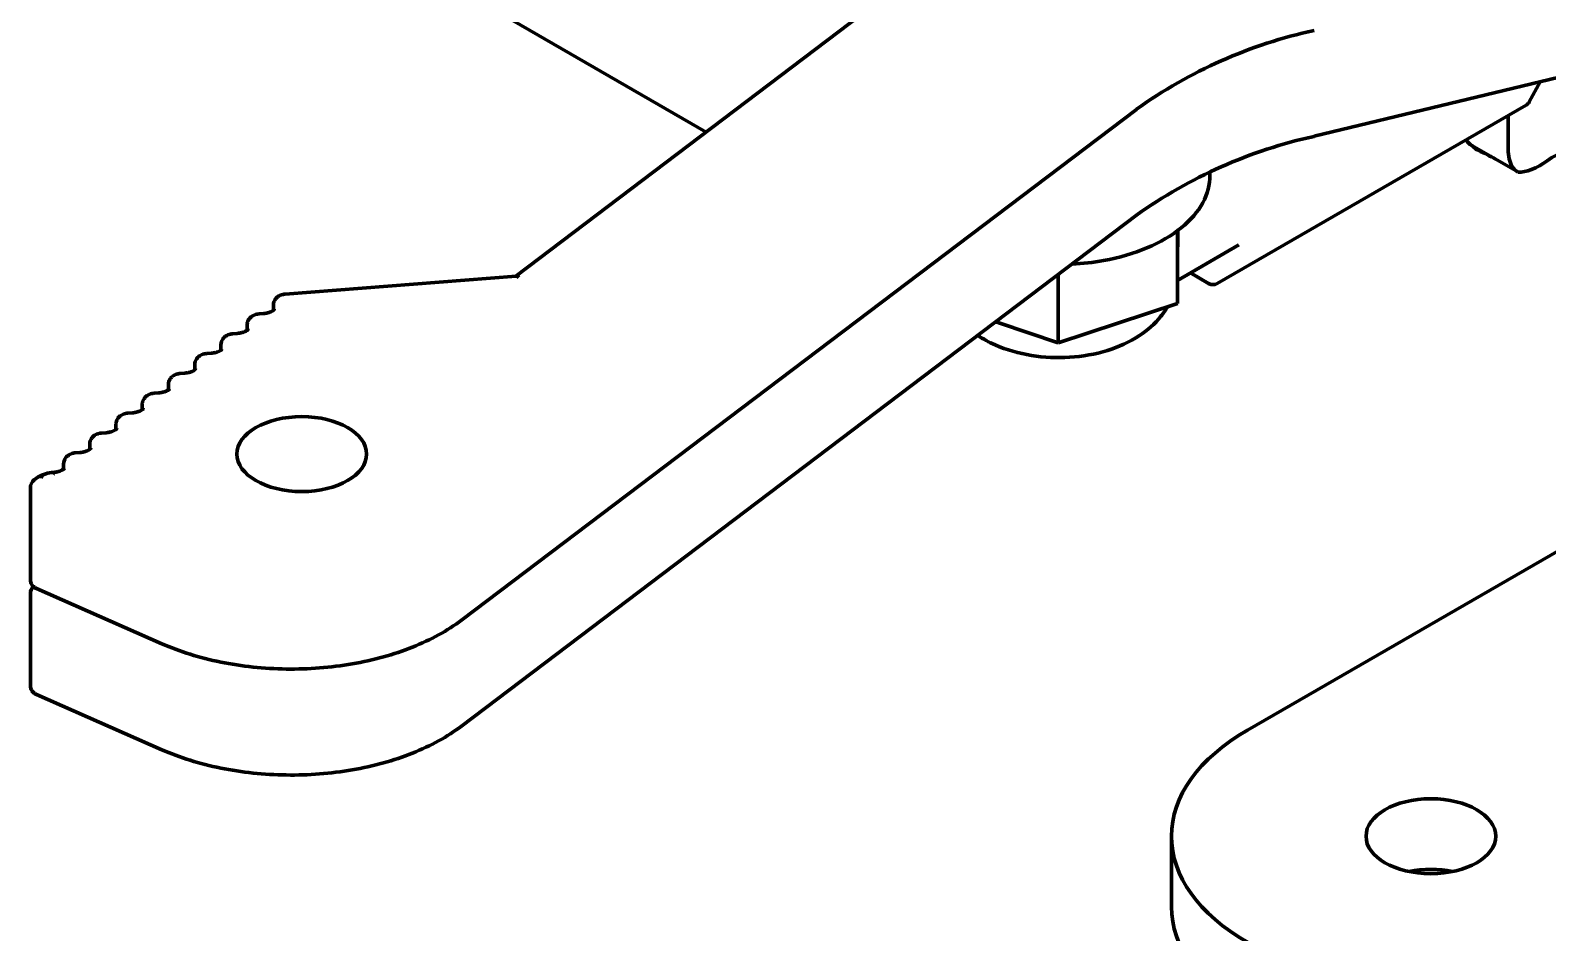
# Model space of a CAD drawing. Header units: millimetres. Extents: x 0 to 1189, y 0 to 841.
# Drawn here: x 588.57 to 623.66, y 293.31 to 314.16 of the extents above; entities that cross this region are included whole.
import ezdxf

# ---------------------------------------------------------------- set-up
doc = ezdxf.new("R2010")
doc.units = ezdxf.units.MM
doc.header["$LTSCALE"] = 0.75
doc.layers.add('Visible', color=7, linetype='Continuous', lineweight=70)

msp = doc.modelspace()

# ---------------------------------------------------------------- linework, layer by layer
at = {"layer": 'Visible', "extrusion": (0, 0.816497, 0.57735)}
for p, q in [((588.978, 320.6), (604.199, 311.812)), ((634.914, 315.726), (618.257, 311.715)), ((608.052, 314.727), (599.793, 308.481)), ((623.234, 312.513), (623.486, 312.974)), ((614.15, 312.337), (598.537, 300.529)), ((616.017, 308.312), (623.159, 312.435)), ((622.743, 312.195), (622.743, 311.414)), ((622.966, 310.89), (621.906, 311.502)), ((615.849, 310.891), (615.849, 310.813)), ((614.15, 309.888), (598.537, 298.08)), ((615.095, 309.529), (615.095, 307.851)), ((615.103, 309.535), (615.099, 308.767)), ((615.098, 308.384), (616.515, 309.202)), ((594.46, 308.068), (599.804, 308.482)), ((612.341, 308.519), (612.341, 306.938)), ((615.099, 308.767), (615.095, 307.851)), ((615.099, 308.769), (615.099, 308.608)), ((615.817, 308.312), (615.395, 308.555)), ((594.189, 307.811), (594.189, 307.691)), ((615.095, 307.851), (613.718, 307.394)), ((593.96, 307.617), (593.854, 307.609)), ((610.968, 307.399), (610.892, 307.424)), ((612.341, 306.938), (610.968, 307.399)), ((593.353, 307.158), (593.247, 307.15)), ((593.582, 307.352), (593.582, 307.232)), ((613.718, 307.394), (612.341, 306.938)), ((592.746, 306.699), (592.64, 306.691)), ((592.976, 306.893), (592.976, 306.773)), ((592.369, 306.434), (592.369, 306.314)), ((592.139, 306.24), (592.033, 306.232)), ((591.533, 305.781), (591.426, 305.773)), ((591.762, 305.975), (591.762, 305.855)), ((590.926, 305.322), (590.82, 305.314)), ((591.155, 305.516), (591.155, 305.396)), ((629.563, 305.403), (616.715, 297.985)), ((590.548, 305.057), (590.548, 304.937)), ((589.942, 304.599), (589.942, 304.478)), ((590.319, 304.863), (590.213, 304.855)), ((589.712, 304.405), (589.606, 304.396)), ((589.335, 304.14), (589.335, 304.019)), ((588.567, 303.592), (588.567, 301.469)), ((588.657, 303.769), (588.744, 303.835)), ((588.567, 301.143), (588.567, 299.02)), ((591.608, 299.984), (588.706, 301.263)), ((591.608, 297.535), (588.706, 298.814)), ((614.957, 293.902), (614.957, 295.535))]:
    msp.add_line(p, q, dxfattribs=at)
at = {"layer": 'Visible'}
for centre, radius, start, end in [((620.648, 303.222), 11.198, 102.3275, 125.4844), ((620.648, 300.772), 11.198, 102.3275, 125.4844), ((589.168, 303.087), 0.861, 94.1341, 118.9575), ((588.789, 303.591), 0.222, 126.5775, 179.6822), ((588.788, 301.142), 0.221, 131.9712, 179.7845)]:
    msp.add_arc(centre, radius, start, end, dxfattribs=at)
at = {"layer": 'Visible', "extrusion": (-2e-16, -1e-16, -1)}
msp.add_arc((-623.059, 312.608), 0.2, 208.6329, 240, dxfattribs=at)
at = {"layer": 'Visible', "extrusion": (-2e-16, 0, -1)}
msp.add_arc((-615.917, 308.485), 0.2, 240, 300, dxfattribs=at)
at = {"layer": 'Visible', "extrusion": (-2e-16, -4e-16, -1)}
msp.add_ellipse((622.531, 312.516), major_axis=(0.6, 1.039), ratio=0.57735, start_param=3.441835, end_param=3.456968, dxfattribs=at)
at = {"layer": 'Visible', "extrusion": (-2e-16, -1e-16, -1)}
for centre, start_param in [((622.406, 312.368), 3.141593), ((623.466, 311.756), 3.127383)]:
    msp.add_ellipse(centre, major_axis=(0.5, 0.866), ratio=0.57735, start_param=start_param, end_param=3.441835, dxfattribs=at)
at = {"layer": 'Visible', "extrusion": (-2e-16, -3e-16, -1)}
msp.add_ellipse((623.591, 311.904), major_axis=(0.6, 1.039), ratio=0.57735, start_param=3.441835, end_param=3.926991, dxfattribs=at)
at = {"layer": 'Visible'}
for centre, major_axis, ratio, start_param, end_param in [((599.867, 308.286), (-0.073, 0.193), 0.414715, -0.740646, -0.120954), ((620.957, 295.535), (6, 0), 0.57735, 2.356194, 3.926991), ((620.957, 293.902), (6, 0), 0.57735, 3.141593, 3.926991)]:
    msp.add_ellipse(centre, major_axis=major_axis, ratio=ratio, start_param=start_param, end_param=end_param, dxfattribs=at)
msp.add_ellipse((594.844, 304.368), major_axis=(1.5, 0), ratio=0.57735, dxfattribs=at)
at = {"layer": 'Visible', "extrusion": (-1e-16, -1e-16, -1)}
for centre, major_axis, start_param, end_param in [((620.957, 295.535), (1.5, 0), 1.570796326796503, 7.853981633976089), ((620.957, 293.902), (-1.5, 0), 1.230959, 1.910633)]:
    msp.add_ellipse(centre, major_axis=major_axis, ratio=0.57735, start_param=start_param, end_param=end_param, dxfattribs=at)
at = {"layer": 'Visible', "extrusion": (0, -2e-16, -1)}
msp.add_ellipse((620.957, 293.902), major_axis=(1.5, 0), ratio=0.57735, start_param=4.372552, end_param=5.052226, dxfattribs=at)
at = {"layer": 'Visible', "extrusion": (5.63526e-11, 7.83574e-11, -1)}
msp.add_open_spline([(622.053, 311.393), (622.001, 311.416), (621.954, 311.451), (621.913, 311.498)], degree=3, dxfattribs=at)
at = {"layer": 'Visible'}
for points in [[(622.451, 311.187), (622.328, 311.257), (622.197, 311.323), (622.055, 311.389)], [(623.643, 311.143), (623.417, 310.969), (623.145, 310.874), (622.974, 310.886)]]:
    msp.add_open_spline(points, degree=3, dxfattribs=at)
for points, knots in [([(623.643, 311.143), (623.944, 311.375), (624.291, 311.463), (624.512, 311.335), (624.712, 311.218), (624.822, 310.956), (624.74, 310.73), (624.72, 310.675), (624.689, 310.621), (624.648, 310.57)], [0, 0, 0, 0, 1.344405, 1.344405, 1.344405, 2.563881, 2.563881, 2.563881, 2.858774, 2.858774, 2.858774, 2.858774]), ([(594.189, 307.811), (594.189, 307.836), (594.193, 307.862), (594.209, 307.909), (594.221, 307.931), (594.25, 307.971), (594.267, 307.988), (594.306, 308.019), (594.327, 308.031), (594.369, 308.049), (594.39, 308.056), (594.428, 308.064), (594.444, 308.066), (594.46, 308.068)], [4.060372, 4.060372, 4.060372, 4.060372, 4.248857, 4.248857, 4.450679, 4.450679, 4.694503, 4.694503, 4.981986, 4.981986, 5.269469, 5.269469, 5.497787, 5.497787, 5.497787, 5.497787]), ([(614.868, 307.775), (614.822, 307.697), (614.77, 307.624), (614.57, 307.375), (614.401, 307.23), (613.989, 306.957), (613.738, 306.845), (613.194, 306.676), (612.9, 306.625), (612.307, 306.587), (612.01, 306.601), (611.43, 306.695), (611.146, 306.774), (610.741, 306.954), (610.606, 307.026), (610.478, 307.111)], [6.608315, 6.608315, 6.608315, 6.608315, 6.715453, 6.715453, 6.998178, 6.998178, 7.357335, 7.357335, 7.742861, 7.742861, 8.123023, 8.123023, 8.505381, 8.505381, 8.705101, 8.705101, 8.705101, 8.705101]), ([(593.582, 307.352), (593.582, 307.377), (593.587, 307.403), (593.602, 307.45), (593.614, 307.472), (593.643, 307.512), (593.66, 307.53), (593.699, 307.56), (593.721, 307.572), (593.763, 307.59), (593.784, 307.597), (593.821, 307.605), (593.837, 307.607), (593.854, 307.609)], [4.060372, 4.060372, 4.060372, 4.060372, 4.248857, 4.248857, 4.450679, 4.450679, 4.694503, 4.694503, 4.981986, 4.981986, 5.269469, 5.269469, 5.497787, 5.497787, 5.497787, 5.497787]), ([(592.976, 306.893), (592.976, 306.919), (592.98, 306.944), (592.996, 306.991), (593.007, 307.013), (593.036, 307.053), (593.054, 307.071), (593.093, 307.101), (593.114, 307.113), (593.156, 307.132), (593.177, 307.138), (593.214, 307.146), (593.23, 307.148), (593.247, 307.15)], [4.060372, 4.060372, 4.060372, 4.060372, 4.248857, 4.248857, 4.450679, 4.450679, 4.694503, 4.694503, 4.981986, 4.981986, 5.269469, 5.269469, 5.497787, 5.497787, 5.497787, 5.497787]), ([(592.369, 306.434), (592.369, 306.46), (592.373, 306.485), (592.389, 306.532), (592.4, 306.554), (592.429, 306.594), (592.447, 306.612), (592.486, 306.642), (592.507, 306.654), (592.549, 306.673), (592.57, 306.679), (592.607, 306.687), (592.624, 306.69), (592.64, 306.691)], [4.060372, 4.060372, 4.060372, 4.060372, 4.248857, 4.248857, 4.450679, 4.450679, 4.694503, 4.694503, 4.981986, 4.981986, 5.269469, 5.269469, 5.497787, 5.497787, 5.497787, 5.497787]), ([(591.762, 305.975), (591.762, 306.001), (591.766, 306.026), (591.782, 306.073), (591.794, 306.095), (591.822, 306.135), (591.84, 306.153), (591.879, 306.183), (591.9, 306.195), (591.942, 306.214), (591.963, 306.22), (592, 306.228), (592.017, 306.231), (592.033, 306.232)], [4.060372, 4.060372, 4.060372, 4.060372, 4.248857, 4.248857, 4.450679, 4.450679, 4.694503, 4.694503, 4.981986, 4.981986, 5.269469, 5.269469, 5.497787, 5.497787, 5.497787, 5.497787]), ([(591.155, 305.516), (591.155, 305.542), (591.16, 305.567), (591.175, 305.614), (591.187, 305.636), (591.216, 305.677), (591.233, 305.694), (591.272, 305.724), (591.293, 305.736), (591.336, 305.755), (591.356, 305.761), (591.394, 305.769), (591.41, 305.772), (591.426, 305.773)], [4.060372, 4.060372, 4.060372, 4.060372, 4.248857, 4.248857, 4.450679, 4.450679, 4.694503, 4.694503, 4.981986, 4.981986, 5.269469, 5.269469, 5.497787, 5.497787, 5.497787, 5.497787]), ([(590.548, 305.057), (590.548, 305.083), (590.553, 305.108), (590.568, 305.156), (590.58, 305.177), (590.609, 305.218), (590.627, 305.235), (590.665, 305.266), (590.687, 305.277), (590.729, 305.296), (590.75, 305.302), (590.787, 305.31), (590.803, 305.313), (590.82, 305.314)], [4.060372, 4.060372, 4.060372, 4.060372, 4.248857, 4.248857, 4.450679, 4.450679, 4.694503, 4.694503, 4.981986, 4.981986, 5.269469, 5.269469, 5.497787, 5.497787, 5.497787, 5.497787]), ([(589.942, 304.599), (589.942, 304.624), (589.946, 304.649), (589.962, 304.697), (589.973, 304.718), (590.002, 304.759), (590.02, 304.776), (590.059, 304.807), (590.08, 304.819), (590.122, 304.837), (590.143, 304.843), (590.18, 304.852), (590.196, 304.854), (590.213, 304.855)], [4.060372, 4.060372, 4.060372, 4.060372, 4.248857, 4.248857, 4.450679, 4.450679, 4.694503, 4.694503, 4.981986, 4.981986, 5.269469, 5.269469, 5.497787, 5.497787, 5.497787, 5.497787]), ([(589.335, 304.14), (589.335, 304.165), (589.339, 304.19), (589.355, 304.238), (589.366, 304.259), (589.395, 304.3), (589.413, 304.317), (589.452, 304.348), (589.473, 304.36), (589.515, 304.378), (589.536, 304.385), (589.573, 304.393), (589.59, 304.395), (589.606, 304.396)], [4.060372, 4.060372, 4.060372, 4.060372, 4.248857, 4.248857, 4.450679, 4.450679, 4.694503, 4.694503, 4.981986, 4.981986, 5.269469, 5.269469, 5.497787, 5.497787, 5.497787, 5.497787]), ([(588.858, 303.834), (588.857, 303.834), (588.856, 303.835), (588.836, 303.845), (588.817, 303.85), (588.781, 303.852), (588.765, 303.848), (588.748, 303.838), (588.746, 303.837), (588.744, 303.835)], [-0.03154935, -0.03154935, -0.03154935, -0.03154935, -0.03118924, -0.03118924, -0.02342597, -0.02342597, -0.01560432, -0.01560432, -0.01423548, -0.01423548, -0.01423548, -0.01423548]), ([(588.706, 301.263), (588.695, 301.268), (588.684, 301.274), (588.661, 301.289), (588.649, 301.297), (588.626, 301.319), (588.615, 301.332), (588.594, 301.363), (588.584, 301.382), (588.571, 301.423), (588.567, 301.446), (588.567, 301.469)], [3.1415927, 3.1415927, 3.1415927, 3.1415927, 3.3253486, 3.3253486, 3.5091046, 3.5091046, 3.6928605, 3.6928605, 3.8766165, 3.8766165, 4.0603724, 4.0603724, 4.0603724, 4.0603724]), ([(588.706, 298.814), (588.695, 298.819), (588.684, 298.824), (588.661, 298.839), (588.649, 298.848), (588.626, 298.87), (588.615, 298.883), (588.594, 298.914), (588.584, 298.932), (588.571, 298.974), (588.567, 298.997), (588.567, 299.02)], [3.1415927, 3.1415927, 3.1415927, 3.1415927, 3.3253486, 3.3253486, 3.5091046, 3.5091046, 3.6928605, 3.6928605, 3.8766165, 3.8766165, 4.0603724, 4.0603724, 4.0603724, 4.0603724]), ([(598.537, 298.08), (598.215, 297.836), (597.831, 297.626), (596.976, 297.284), (596.504, 297.154), (595.515, 296.983), (594.999, 296.943), (593.97, 296.957), (593.457, 297.011), (592.483, 297.209), (592.022, 297.352), (591.608, 297.535)], [1.570796, 1.570796, 1.570796, 1.570796, 1.884956, 1.884956, 2.199115, 2.199115, 2.513274, 2.513274, 2.827433, 2.827433, 3.141593, 3.141593, 3.141593, 3.141593])]:
    msp.add_open_spline(points, degree=3, knots=knots, dxfattribs=at)
at = {"layer": 'Visible', "extrusion": (6.803e-13, -1.3975e-12, -1)}
msp.add_open_spline([(615.849, 310.813), (615.849, 310.597), (615.792, 310.382), (615.569, 309.97), (615.4, 309.774), (614.965, 309.42), (614.696, 309.263), (614.087, 309.006), (613.747, 308.907), (613.151, 308.799), (612.904, 308.77), (612.656, 308.758)], degree=3, knots=[4.709623, 4.709623, 4.709623, 4.709623, 5.012573, 5.012573, 5.326487, 5.326487, 5.650306, 5.650306, 5.975033, 5.975033, 6.191749, 6.191749, 6.191749, 6.191749], dxfattribs=at)
at = {"layer": 'Visible', "extrusion": (9.2176e-10, -2.66385e-11, -1)}
msp.add_open_spline([(615.099, 308.608), (615.099, 308.589), (615.099, 308.57), (615.098, 308.551)], degree=3, dxfattribs=at)
at = {"layer": 'Visible', "extrusion": (-3.064e-13, 1.389e-12, -1)}
msp.add_open_spline([(594.21, 307.713), (594.21, 307.713), (594.21, 307.713), (594.21, 307.712), (594.206, 307.705), (594.187, 307.689), (594.175, 307.68), (594.143, 307.662), (594.123, 307.653), (594.076, 307.637), (594.049, 307.629), (594, 307.621), (593.98, 307.618), (593.96, 307.617)], degree=3, knots=[1.175808, 1.175808, 1.175808, 1.175808, 1.206263, 1.206263, 1.493746, 1.493746, 1.717332, 1.717332, 1.948732, 1.948732, 2.195682, 2.195682, 2.356194, 2.356194, 2.356194, 2.356194], dxfattribs=at)
at = {"layer": 'Visible', "extrusion": (2.4363e-12, 1.25653e-11, -1)}
msp.add_open_spline([(593.603, 307.254), (593.603, 307.254), (593.603, 307.254), (593.603, 307.253), (593.599, 307.246), (593.58, 307.23), (593.568, 307.221), (593.537, 307.203), (593.517, 307.194), (593.469, 307.178), (593.442, 307.171), (593.393, 307.162), (593.373, 307.16), (593.353, 307.158)], degree=3, knots=[1.175808, 1.175808, 1.175808, 1.175808, 1.206263, 1.206263, 1.493746, 1.493746, 1.717332, 1.717332, 1.948732, 1.948732, 2.195682, 2.195682, 2.356194, 2.356194, 2.356194, 2.356194], dxfattribs=at)
at = {"layer": 'Visible', "extrusion": (6.7265e-12, -6.8803e-12, -1)}
msp.add_open_spline([(592.997, 306.795), (592.997, 306.795), (592.997, 306.795), (592.996, 306.794), (592.992, 306.787), (592.974, 306.771), (592.962, 306.762), (592.93, 306.744), (592.91, 306.735), (592.863, 306.719), (592.835, 306.712), (592.786, 306.703), (592.766, 306.701), (592.746, 306.699)], degree=3, knots=[1.175808, 1.175808, 1.175808, 1.175808, 1.206263, 1.206263, 1.493746, 1.493746, 1.717332, 1.717332, 1.948732, 1.948732, 2.195682, 2.195682, 2.356194, 2.356194, 2.356194, 2.356194], dxfattribs=at)
at = {"layer": 'Visible', "extrusion": (3.4741e-12, -1.73202e-11, -1)}
for points in [[(592.39, 306.336), (592.39, 306.336), (592.39, 306.336), (592.389, 306.335), (592.385, 306.329), (592.367, 306.312), (592.355, 306.303), (592.323, 306.285), (592.303, 306.276), (592.256, 306.26), (592.228, 306.253), (592.18, 306.244), (592.16, 306.242), (592.139, 306.24)], [(591.176, 305.419), (591.176, 305.419), (591.176, 305.418), (591.176, 305.417), (591.172, 305.411), (591.153, 305.394), (591.141, 305.385), (591.109, 305.368), (591.09, 305.358), (591.042, 305.342), (591.015, 305.335), (590.966, 305.326), (590.946, 305.324), (590.926, 305.322)]]:
    msp.add_open_spline(points, degree=3, knots=[1.175808, 1.175808, 1.175808, 1.175808, 1.206263, 1.206263, 1.493746, 1.493746, 1.717332, 1.717332, 1.948732, 1.948732, 2.195682, 2.195682, 2.356194, 2.356194, 2.356194, 2.356194], dxfattribs=at)
at = {"layer": 'Visible', "extrusion": (3.1676e-12, -1.59312e-11, -1)}
msp.add_open_spline([(591.783, 305.877), (591.783, 305.877), (591.783, 305.877), (591.782, 305.876), (591.779, 305.87), (591.76, 305.853), (591.748, 305.844), (591.716, 305.826), (591.696, 305.817), (591.649, 305.801), (591.621, 305.794), (591.573, 305.785), (591.553, 305.783), (591.533, 305.781)], degree=3, knots=[1.175808, 1.175808, 1.175808, 1.175808, 1.206263, 1.206263, 1.493746, 1.493746, 1.717332, 1.717332, 1.948732, 1.948732, 2.195682, 2.195682, 2.356194, 2.356194, 2.356194, 2.356194], dxfattribs=at)
at = {"layer": 'Visible', "extrusion": (-9.5846e-12, 1.66871e-11, -1)}
msp.add_open_spline([(590.57, 304.96), (590.57, 304.96), (590.57, 304.96), (590.569, 304.958), (590.565, 304.952), (590.546, 304.935), (590.534, 304.926), (590.503, 304.909), (590.483, 304.9), (590.436, 304.883), (590.408, 304.876), (590.359, 304.867), (590.339, 304.865), (590.319, 304.863)], degree=3, knots=[1.175808, 1.175808, 1.175808, 1.175808, 1.206263, 1.206263, 1.493746, 1.493746, 1.717332, 1.717332, 1.948732, 1.948732, 2.195682, 2.195682, 2.356194, 2.356194, 2.356194, 2.356194], dxfattribs=at)
at = {"layer": 'Visible', "extrusion": (-1.33651e-11, 3.53963e-11, -1)}
msp.add_open_spline([(589.963, 304.501), (589.963, 304.501), (589.963, 304.501), (589.962, 304.499), (589.958, 304.493), (589.94, 304.476), (589.928, 304.468), (589.896, 304.45), (589.876, 304.441), (589.829, 304.424), (589.801, 304.417), (589.752, 304.409), (589.733, 304.406), (589.712, 304.405)], degree=3, knots=[1.175808, 1.175808, 1.175808, 1.175808, 1.206263, 1.206263, 1.493746, 1.493746, 1.717332, 1.717332, 1.948732, 1.948732, 2.195682, 2.195682, 2.356194, 2.356194, 2.356194, 2.356194], dxfattribs=at)
at = {"layer": 'Visible', "extrusion": (5.9534e-12, -1.90167e-11, -1)}
msp.add_open_spline([(589.356, 304.042), (589.356, 304.042), (589.356, 304.042), (589.355, 304.041), (589.351, 304.034), (589.333, 304.017), (589.321, 304.009), (589.289, 303.991), (589.269, 303.982), (589.222, 303.965), (589.195, 303.958), (589.146, 303.95), (589.126, 303.947), (589.106, 303.946)], degree=3, knots=[1.175808, 1.175808, 1.175808, 1.175808, 1.205892, 1.205892, 1.493004, 1.493004, 1.716603, 1.716603, 1.947956, 1.947956, 2.194858, 2.194858, 2.35434, 2.35434, 2.35434, 2.35434], dxfattribs=at)
at = {"layer": 'Visible', "extrusion": (2.94262e-10, 9.65243e-11, -1)}
msp.add_open_spline([(589.123, 303.91), (589.122, 303.911), (589.122, 303.912), (589.118, 303.927), (589.115, 303.936), (589.11, 303.944), (589.108, 303.946), (589.106, 303.946)], degree=3, knots=[-0.0005833, -0.0005833, -0.0005833, -0.0005833, 0, 0, 0.00748975, 0.00748975, 0.01186918, 0.01186918, 0.01186918, 0.01186918], dxfattribs=at)
at = {"layer": 'Visible', "extrusion": (1.462e-13, -1.025e-12, -1)}
msp.add_open_spline([(598.537, 300.529), (598.215, 300.286), (597.831, 300.075), (596.976, 299.734), (596.504, 299.603), (595.515, 299.433), (594.999, 299.393), (593.97, 299.407), (593.457, 299.461), (592.483, 299.658), (592.022, 299.802), (591.608, 299.984)], degree=3, knots=[1.570796, 1.570796, 1.570796, 1.570796, 1.884956, 1.884956, 2.199115, 2.199115, 2.513274, 2.513274, 2.827433, 2.827433, 3.141593, 3.141593, 3.141593, 3.141593], dxfattribs=at)

doc.saveas('drawing.dxf')
